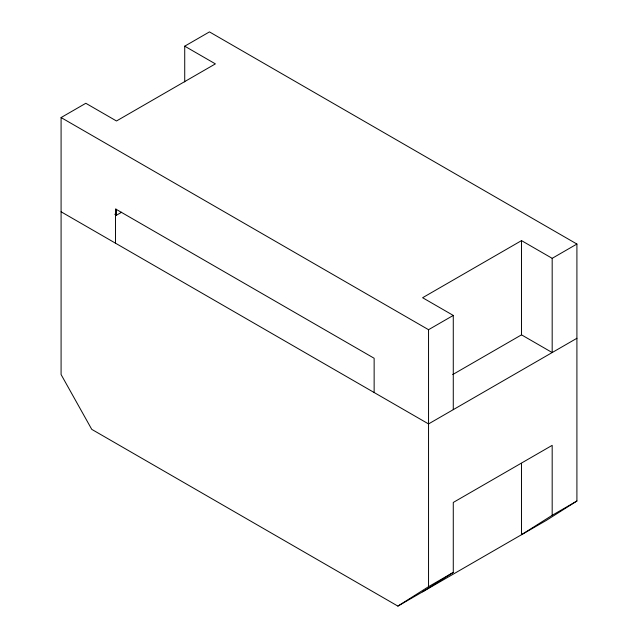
<?xml version="1.0" encoding="UTF-8"?>
<svg xmlns="http://www.w3.org/2000/svg" width="638" height="638" viewBox="0 0 638 638"><rect width="100%" height="100%" fill="white"/><g stroke="black" fill="none" stroke-linecap="round" stroke-linejoin="round"><path stroke-width="0.96" d="M184.725 81.879L184.725 46.175L215.389 63.88L116.483 120.981L85.819 103.284L61.088 117.559L61.088 374.538L91.752 429.358L397.881 606.1L428.545 586.681L453.275 572.406L453.275 502.449L552.181 445.348L552.181 515.305L521.517 534.716L521.517 463.332M422.611 591.825L453.275 572.406M184.725 46.175L209.455 31.9L576.911 244.043L576.911 501.021L546.248 520.441L397.881 606.1M114.776 214.224L116.483 215.213L121.643 212.231M576.911 244.043L552.181 258.326L521.517 240.622L422.611 297.723L453.275 315.427L453.275 409.652M61.088 117.559L428.545 329.702L453.275 315.427M452.709 374.57L521.517 334.846L552.181 352.551L552.181 258.326M576.911 338.276L428.545 423.927L61.088 211.784M552.181 515.305L576.911 501.021M521.517 240.622L521.517 334.846M428.545 329.702L428.545 586.681M374.139 392.522L374.139 358.261L115.494 208.929L115.494 243.19M116.483 209.256L116.483 215.213"/></g></svg>
